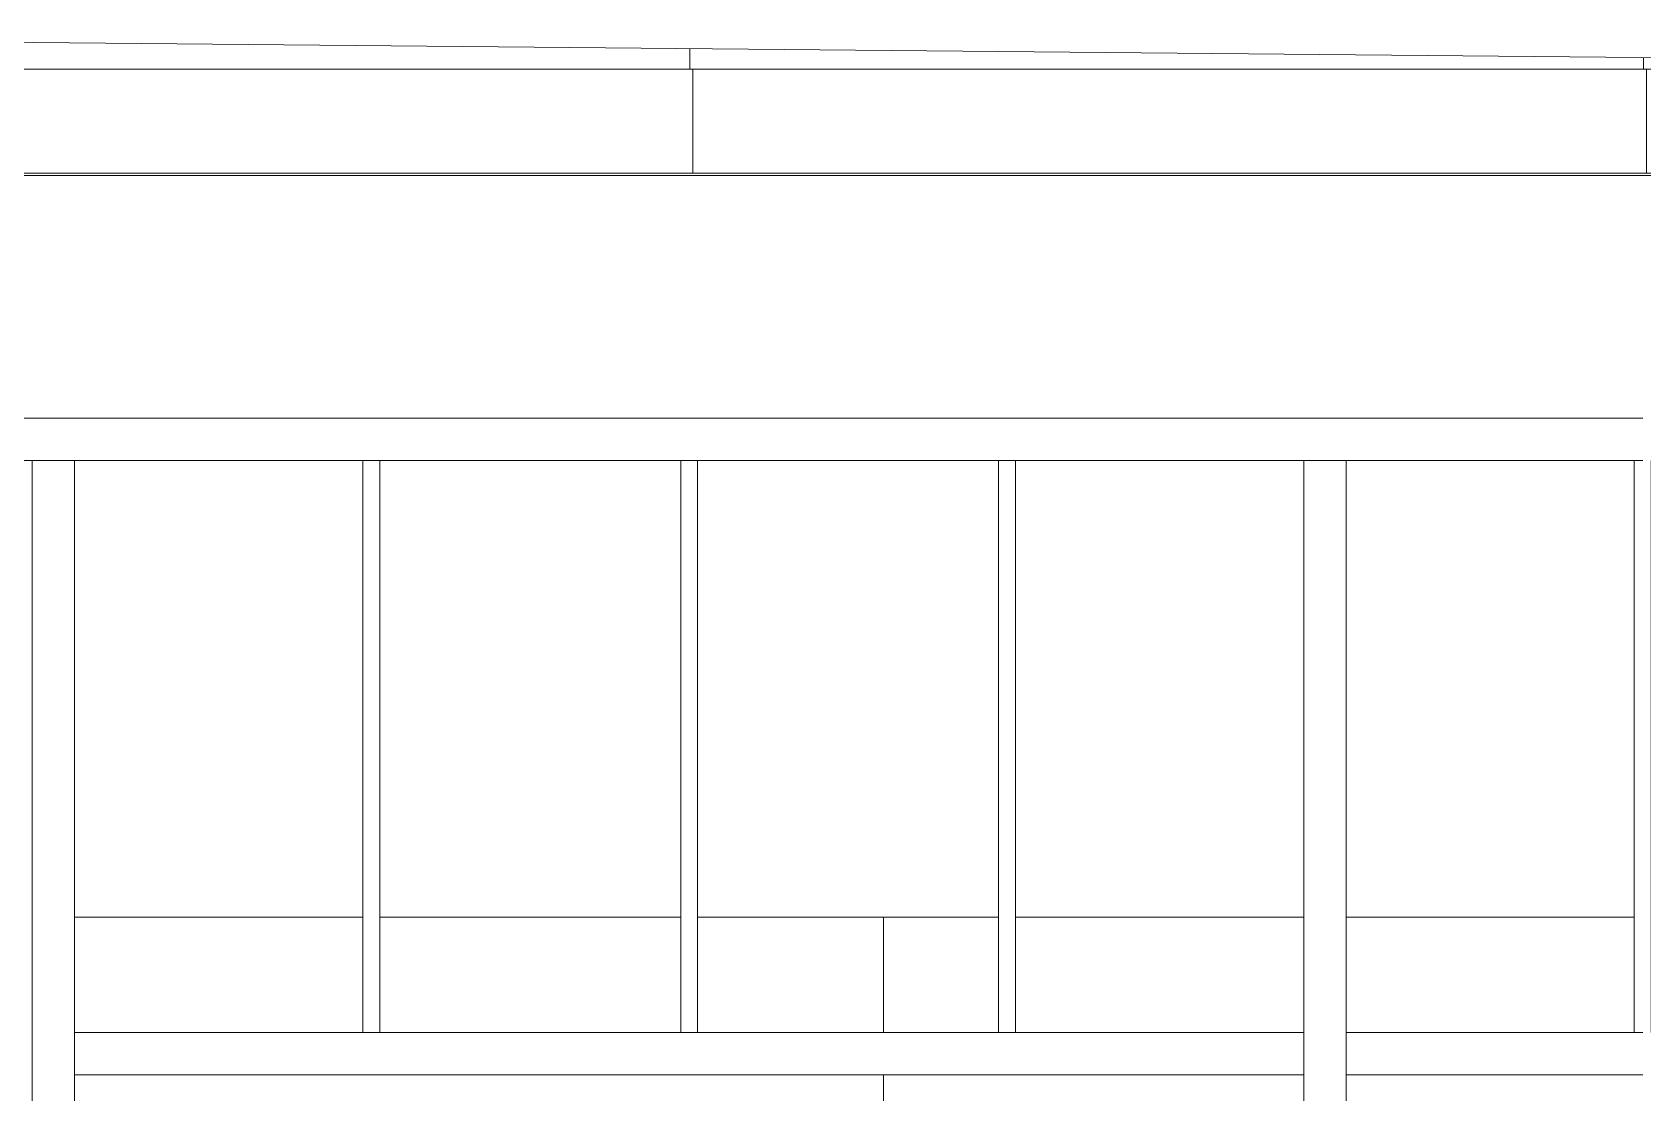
# Model space of a CAD drawing. Header units: millimetres. Extents: x -515342 to 330399, y -224905 to 507333.
# Drawn here: x 141484 to 143004, y 16102 to 17103 of the extents above; entities that cross this region are included whole.
import ezdxf

# ---------------------------------------------------------------- set-up
doc = ezdxf.new("R2010")
doc.units = ezdxf.units.MM
for name, color, linetype, lineweight in [('Витраж', 7, 'Continuous', 0), ('Крыша', 7, 'Continuous', 0), ('Крыша штриховка', 7, 'Continuous', 0), ('Стены внутренние', 7, 'Continuous', 0), ('Стены штриховка поверхности', 7, 'Continuous', 0)]:
    doc.layers.add(name, color=color, linetype=linetype, lineweight=lineweight)

# ---------------------------------------------------------------- blocks, each defined once
blk = doc.blocks.new('Прямоугольный импост - АР_Импост_40х40 _поручень ограждения на кровле_-10058576-О_АР_Эскиз_Фасад 12-1 копия 1')
at = {"layer": 'Витраж'}
for p, q in [((-52060, 14671), (-52360, 14671)), ((-52360, 14631), (-52060, 14631))]:
    blk.add_line(p, q, dxfattribs=at)
blk = doc.blocks.new('Прямоугольный импост - АР_Импост_40х40 _стойка ограждения на кровле_-10058719-О_АР_Эскиз_Фасад 12-1 копия 1')
at = {"layer": 'Витраж'}
for p, q in [((-50580, 14631), (-50540, 14631)), ((-50580, 14631), (-50580, 14071)), ((-50540, 14071), (-50540, 14631))]:
    blk.add_line(p, q, dxfattribs=at)
blk = doc.blocks.new('Прямоугольный импост - АР_Импост_16х16 _вертикальное заполнение ограждений_-10058717-О_АР_Эскиз_Фасад 12-1 копия 1')
at = {"layer": 'Витраж'}
for p, q in [((-52368, 14631), (-52368, 14091)), ((-52352, 14091), (-52352, 14631))]:
    blk.add_line(p, q, dxfattribs=at)
blk = doc.blocks.new('Прямоугольный импост - АР_Импост_40х40 _поручень ограждения на кровле_-10058583-О_АР_Эскиз_Фасад 12-1 копия 1')
at = {"layer": 'Витраж'}
for p, q in [((-1640, 14051), (-1640, 14091)), ((-1360, 14091), (-1640, 14091)), ((-1640, 14051), (-1360, 14051))]:
    blk.add_line(p, q, dxfattribs=at)
blk = doc.blocks.new('Прямоугольный импост - АР_Импост_40х40 _поручень ограждения на кровле_-10058581-О_АР_Эскиз_Фасад 12-1 копия 1')
at = {"layer": 'Витраж'}
for p, q in [((-480, 14091), (-760, 14091)), ((-480, 14091), (-480, 14051)), ((-760, 14051), (-480, 14051))]:
    blk.add_line(p, q, dxfattribs=at)
blk = doc.blocks.new('Прямоугольный импост - АР_Импост_40х40 _поручень ограждения на кровле_-10058582-О_АР_Эскиз_Фасад 12-1 копия 1')
at = {"layer": 'Витраж'}
for p, q in [((-760, 14091), (-1060, 14091)), ((-1060, 14051), (-760, 14051))]:
    blk.add_line(p, q, dxfattribs=at)
blk = doc.blocks.new('Прямоугольный импост - АР_Импост_40х40 _стойка ограждения на кровле_-V258-О_АР_Эскиз_Фасад 12-1 копия 1')
at = {"layer": 'Витраж'}
for p, q in [((-8880, 14071), (-8880, 13872.2)), ((-8840, 13872.2), (-8840, 14071))]:
    blk.add_line(p, q, dxfattribs=at)
blk = doc.blocks.new('Прямоугольный импост - АР_Импост_40х40 _стойка ограждения на кровле_-10058723-О_АР_Эскиз_Фасад 12-1 копия 1')
at = {"layer": 'Витраж'}
for p, q in [((-7680, 14071), (-7680, 13871)), ((-7640, 13871), (-7640, 14071)), ((-7640, 13871), (-7680, 13871))]:
    blk.add_line(p, q, dxfattribs=at)

msp = doc.modelspace()

# ---------------------------------------------------------------- hatches: boundary and pattern name
at = {"layer": 'Крыша штриховка'}
h = msp.add_hatch(dxfattribs=at)
h.set_pattern_fill('FP_65', color=256, style=0, pattern_type=2)
h.set_pattern_definition([(0, (141203.7, 18160), (0, 1182.72), []), (90, (141203.7, 18160), (-900, 6e-14), [])])
h.paths.add_polyline_path([(141661.5635, 17067.9355), (144208.6864, 17067.9355), (140433.317, 17102.9355), (136378.6864, 17067.9355), (140762.0337, 17067.9355)])
h = msp.add_hatch(dxfattribs=at)
h.set_pattern_fill('FP_64', color=256, style=0, pattern_type=2)
h.set_pattern_definition([(0, (141204, 15168), (0, 10000), []), (90, (141203.7, 15167.7), (-900, 6e-14), [])])
h.paths.add_polyline_path([(139862.5039, 16969.7355), (144208.6864, 16969.7355), (144208.6864, 17067.9355), (136378.6864, 17067.9355), (136378.6864, 16969.7355), (138962.9741, 16969.7355)])
at = {"layer": 'Стены штриховка поверхности'}
h = msp.add_hatch(dxfattribs=at)
h.set_pattern_fill('FP_182', color=256, style=0, pattern_type=2)
h.set_pattern_definition([(0, (144084, 15168), (0, 10000), []), (90, (144083.7, 15167.7), (-900, 6e-14), [])])
h.paths.add_polyline_path([(138503.6864, 15983.4256), (139083.6864, 15983.4256), (139083.6864, 16118.7355), (138223.6864, 16118.7355), (138223.6864, 15983.4256)])
h.paths.add_polyline_path([(137163.9145, 15983.4256), (138183.6864, 15983.4256), (138183.6864, 16118.7355), (137023.6864, 16118.7355), (137023.6864, 15983.4256)])
h.paths.add_polyline_path([(136508.6864, 15983.4256), (136983.6864, 15983.4256), (136983.6864, 16118.7355), (136508.6864, 16118.7355)])
h.paths.add_polyline_path([(139123.6864, 15983.4256), (140283.6864, 15983.4256), (140283.6864, 16118.7355), (139123.6864, 16118.7355)])
h.paths.add_polyline_path([(140323.6864, 15983.4256), (141483.6864, 15983.4256), (141483.6864, 16118.7355), (140323.6864, 16118.7355)])
h.paths.add_polyline_path([(143883.6864, 15983.4256), (143883.6864, 16118.7355), (142723.6864, 16118.7355), (142723.6864, 15983.4256), (143603.6864, 15983.4256)])
h.paths.add_polyline_path([(143923.6864, 15983.4256), (144088.6864, 15983.4256), (144088.6864, 16118.7355), (143923.6864, 16118.7355)])
h.paths.add_polyline_path([(141523.6864, 15983.4256), (142683.6864, 15983.4256), (142683.6864, 16118.7355), (141523.6864, 16118.7355)])
h.paths.add_polyline_path([(141211.6864, 16158.7355), (141483.6864, 16158.7355), (141483.6864, 16267.7355), (141211.6864, 16267.7355)])
h.paths.add_polyline_path([(137911.6864, 16158.7355), (138183.6864, 16158.7355), (138183.6864, 16267.7355), (137911.6864, 16267.7355)])
h.paths.add_polyline_path([(140611.6864, 16158.7355), (140895.6864, 16158.7355), (140895.6864, 16267.7355), (140611.6864, 16267.7355)])
h.paths.add_polyline_path([(140911.6864, 16158.7355), (141195.6864, 16158.7355), (141195.6864, 16267.7355), (140911.6864, 16267.7355)])
h.paths.add_polyline_path([(143011.6864, 16158.7355), (143295.6864, 16158.7355), (143295.6864, 16267.7355), (143011.6864, 16267.7355)])
h.paths.add_polyline_path([(137611.6864, 16158.7355), (137895.6864, 16158.7355), (137895.6864, 16267.7355), (137611.6864, 16267.7355)])
h.paths.add_polyline_path([(140595.6864, 16158.7355), (140595.6864, 16267.7355), (140323.6864, 16267.7355), (140323.6864, 16158.7355)])
h.paths.add_polyline_path([(143311.6864, 16158.7355), (143595.6864, 16158.7355), (143595.6864, 16267.7355), (143311.6864, 16267.7355)])
h.paths.add_polyline_path([(137595.6864, 16158.7355), (137595.6864, 16267.7355), (137311.6864, 16267.7355), (137311.6864, 16158.7355)])
h.paths.add_polyline_path([(139995.6864, 16158.7355), (139995.6864, 16267.7355), (139711.6864, 16267.7355), (139711.6864, 16158.7355), (139862.5039, 16158.7355)])
h.paths.add_polyline_path([(144088.6864, 16158.7355), (144088.6864, 16267.7355), (143923.6864, 16267.7355), (143923.6864, 16158.7355)])
h.paths.add_polyline_path([(143883.6864, 16158.7355), (143883.6864, 16267.7355), (143611.6864, 16267.7355), (143611.6864, 16158.7355)])
h.paths.add_polyline_path([(142995.6864, 16158.7355), (142995.6864, 16267.7355), (142723.6864, 16267.7355), (142723.6864, 16158.7355)])
h.paths.add_polyline_path([(140011.6864, 16158.7355), (140283.6864, 16158.7355), (140283.6864, 16267.7355), (140011.6864, 16267.7355)])
h.paths.add_polyline_path([(136508.6864, 16158.7355), (136695.6864, 16158.7355), (136695.6864, 16267.7355), (136508.6864, 16267.7355)])
h.paths.add_polyline_path([(139695.6864, 16158.7355), (139695.6864, 16267.7355), (139411.6864, 16267.7355), (139412.739, 16158.7355)])
h.paths.add_polyline_path([(141523.6864, 16158.7355), (141795.6864, 16158.7355), (141795.6864, 16267.7355), (141523.6864, 16267.7355)])
h.paths.add_polyline_path([(142683.6864, 16158.7355), (142683.6864, 16267.7355), (142411.6864, 16267.7355), (142411.6864, 16158.7355), (142561.0933, 16158.7355)])
h.paths.add_polyline_path([(137295.6864, 16158.7355), (137295.6864, 16267.7355), (137023.6864, 16267.7355), (137023.6864, 16158.7355), (137163.9145, 16158.7355)])
h.paths.add_polyline_path([(139395.6864, 16158.7355), (139395.6864, 16267.7355), (139123.6864, 16267.7355), (139123.6864, 16158.7355)])
h.paths.add_polyline_path([(139083.6864, 16158.7355), (139083.6864, 16267.7355), (138811.6864, 16267.7355), (138811.6864, 16158.7355), (138962.9741, 16158.7355)])
h.paths.add_polyline_path([(142095.6864, 16158.7355), (142095.6864, 16267.7355), (141811.6864, 16267.7355), (141811.6864, 16158.7355)])
h.paths.add_polyline_path([(138223.6864, 16158.7355), (138495.6864, 16158.7355), (138495.6864, 16267.7355), (138223.6864, 16267.7355)])
h.paths.add_polyline_path([(136714.1496, 16158.7355), (136983.6864, 16158.7355), (136983.6864, 16267.7355), (136711.6864, 16267.7355), (136711.6864, 16158.7355)])
h.paths.add_polyline_path([(138795.6864, 16158.7355), (138795.6864, 16267.7355), (138511.6864, 16267.7355), (138511.6864, 16158.7355), (138513.2092, 16158.7355)])
h.paths.add_polyline_path([(142395.6864, 16158.7355), (142395.6864, 16267.7355), (142111.6864, 16267.7355), (142111.6864, 16158.7355)])

# ---------------------------------------------------------------- linework, layer by layer
at = {"layer": 'Крыша'}
for p, q in [((140433.317, 17102.9355), (144208.6864, 17067.9355)), ((144208.6864, 17067.9355), (136378.6864, 17067.9355)), ((144208.6864, 16969.7355), (136378.6864, 16969.7355))]:
    msp.add_line(p, q, dxfattribs=at)
at = {"layer": 'Стены внутренние'}
for p, q in [((144118.6864, 16967.7355), (136468.6864, 16967.7355)), ((141523.6864, 16267.7355), (141795.6864, 16267.7355)), ((141811.6864, 16267.7355), (142095.6864, 16267.7355)), ((142111.6864, 16267.7355), (142395.6864, 16267.7355)), ((142411.6864, 16267.7355), (142683.6864, 16267.7355)), ((142723.6864, 16267.7355), (142995.6864, 16267.7355))]:
    msp.add_line(p, q, dxfattribs=at)

# ---------------------------------------------------------------- block references
at = {"layer": 'Витраж'}
for name, p in [('Прямоугольный импост - АР_Импост_40х40 _поручень ограждения на кровле_-10058576-О_АР_Эскиз_Фасад 12-1 копия 1', (193563.6864, 2067.7355)), ('Прямоугольный импост - АР_Импост_40х40 _поручень ограждения на кровле_-10058576-О_АР_Эскиз_Фасад 12-1 копия 1', (193863.6864, 2067.7355)), ('Прямоугольный импост - АР_Импост_40х40 _поручень ограждения на кровле_-10058576-О_АР_Эскиз_Фасад 12-1 копия 1', (194163.6864, 2067.7355)), ('Прямоугольный импост - АР_Импост_40х40 _поручень ограждения на кровле_-10058576-О_АР_Эскиз_Фасад 12-1 копия 1', (194463.6864, 2067.7355)), ('Прямоугольный импост - АР_Импост_40х40 _поручень ограждения на кровле_-10058576-О_АР_Эскиз_Фасад 12-1 копия 1', (194763.6864, 2067.7355)), ('Прямоугольный импост - АР_Импост_40х40 _поручень ограждения на кровле_-10058576-О_АР_Эскиз_Фасад 12-1 копия 1', (195063.6864, 2067.7355)), ('Прямоугольный импост - АР_Импост_40х40 _стойка ограждения на кровле_-10058719-О_АР_Эскиз_Фасад 12-1 копия 1', (192063.6864, 2067.7355)), ('Прямоугольный импост - АР_Импост_16х16 _вертикальное заполнение ограждений_-10058717-О_АР_Эскиз_Фасад 12-1 копия 1', (194163.6864, 2067.7355)), ('Прямоугольный импост - АР_Импост_16х16 _вертикальное заполнение ограждений_-10058717-О_АР_Эскиз_Фасад 12-1 копия 1', (194463.6864, 2067.7355)), ('Прямоугольный импост - АР_Импост_16х16 _вертикальное заполнение ограждений_-10058717-О_АР_Эскиз_Фасад 12-1 копия 1', (194763.6864, 2067.7355)), ('Прямоугольный импост - АР_Импост_40х40 _стойка ограждения на кровле_-10058719-О_АР_Эскиз_Фасад 12-1 копия 1', (193263.6864, 2067.7355)), ('Прямоугольный импост - АР_Импост_16х16 _вертикальное заполнение ограждений_-10058717-О_АР_Эскиз_Фасад 12-1 копия 1', (195363.6864, 2067.7355)), ('Прямоугольный импост - АР_Импост_40х40 _поручень ограждения на кровле_-10058583-О_АР_Эскиз_Фасад 12-1 копия 1', (143163.6864, 2067.7355)), ('Прямоугольный импост - АР_Импост_40х40 _поручень ограждения на кровле_-10058582-О_АР_Эскиз_Фасад 12-1 копия 1', (142863.6864, 2067.7355)), ('Прямоугольный импост - АР_Импост_40х40 _поручень ограждения на кровле_-10058582-О_АР_Эскиз_Фасад 12-1 копия 1', (143163.6864, 2067.7355)), ('Прямоугольный импост - АР_Импост_40х40 _поручень ограждения на кровле_-10058581-О_АР_Эскиз_Фасад 12-1 копия 1', (143163.6864, 2067.7355)), ('Прямоугольный импост - АР_Импост_40х40 _поручень ограждения на кровле_-10058583-О_АР_Эскиз_Фасад 12-1 копия 1', (144363.6864, 2067.7355)), ('Прямоугольный импост - АР_Импост_40х40 _стойка ограждения на кровле_-10058723-О_АР_Эскиз_Фасад 12-1 копия 1', (149163.6864, 2067.7355)), ('Прямоугольный импост - АР_Импост_40х40 _стойка ограждения на кровле_-V258-О_АР_Эскиз_Фасад 12-1 копия 1', (151563.6864, 2067.7355))]:
    msp.add_blockref(name, p, dxfattribs=at)

doc.saveas('drawing.dxf')
